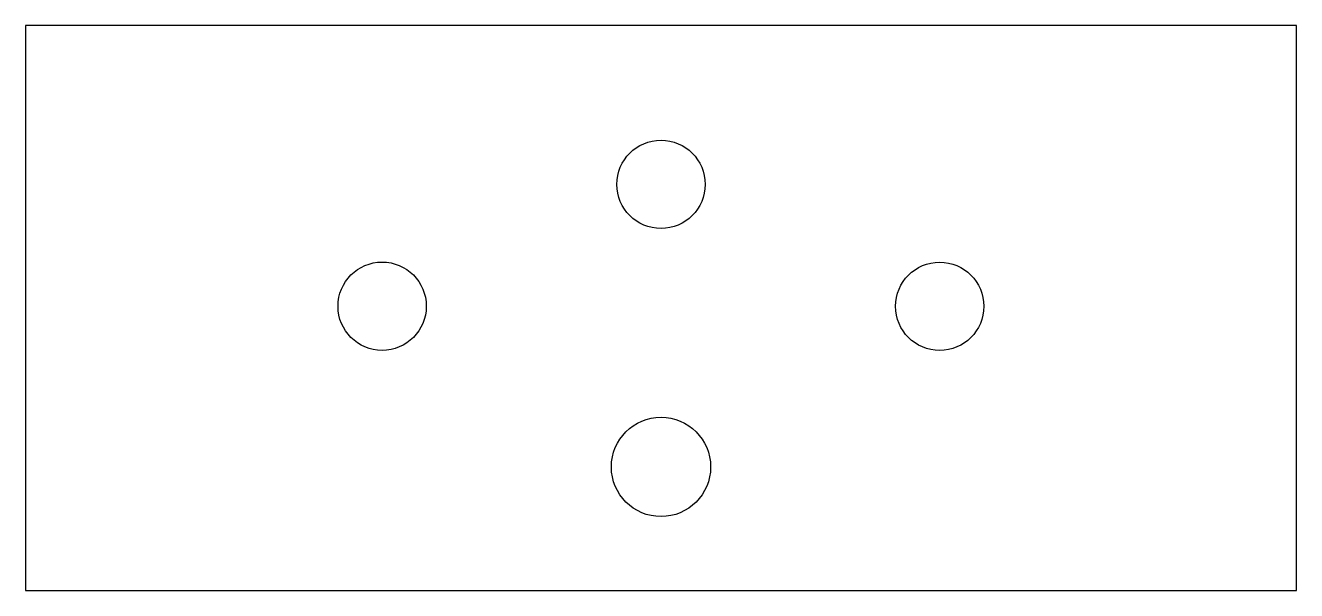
# Model space of a CAD drawing. Header units: millimetres. Extents: x -45.7 to 45.7, y -20.3 to 20.3.
import ezdxf

# ---------------------------------------------------------------- set-up
doc = ezdxf.new("R2010")
doc.units = ezdxf.units.MM

msp = doc.modelspace()

# ---------------------------------------------------------------- linework, layer by layer
for p, q in [((-45.72, 20.32, 1.27), (-45.72, -20.32, 1.27)), ((45.72, 20.32, 1.27), (-45.72, 20.32, 1.27)), ((45.72, -20.32, 1.27), (45.72, 20.32, 1.27)), ((-45.72, -20.32, 1.27), (45.72, -20.32, 1.27))]:
    msp.add_line(p, q)
for centre, radius in [((0, 8.89, 1.27), 3.175), ((-20.059, 0.129, 1.27), 3.175), ((20.048, 0.122, 1.27), 3.175), ((0, -11.43, 1.27), 3.569)]:
    msp.add_circle(centre, radius)

doc.saveas('drawing.dxf')
